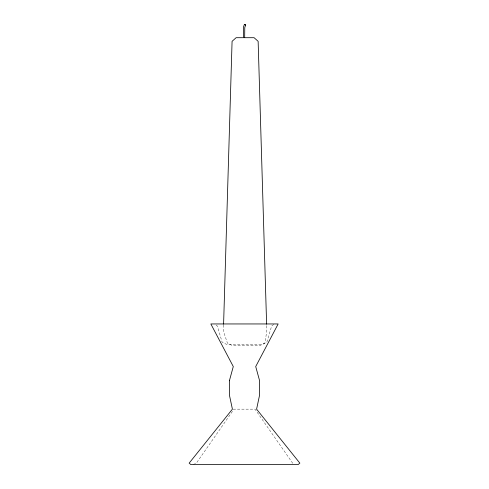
<?xml version="1.0" encoding="UTF-8"?>
<svg xmlns="http://www.w3.org/2000/svg" width="489" height="489" viewBox="0 0 489 489"><rect width="100%" height="100%" fill="white"/><g stroke="black" fill="none" stroke-linecap="round" stroke-linejoin="round"><path stroke-width="0.37" stroke-dasharray="2.44 1.83" d="M223.577 324.953L223.394 331.053L227.422 343.119L232.293 345.534L259.989 345.534L264.861 343.119L266.823 331.053L266.639 324.953M273.785 324.378L271.639 326.09L266.866 342.153L262.617 344.293L226.383 344.293L222.134 342.153L217.361 326.09L215.215 324.378M193.338 464.55L196.376 463.132L233.986 409.159L255.013 409.159L292.624 463.132L294.451 463.982"/><path stroke-width="0.73" d="M223.595 324.189L232.079 41.327L236.114 37.702L242.776 37.702M244.378 24.456L243.418 27.121L243.424 37.702L244.683 37.702L244.763 27.586L245.686 24.939L244.378 24.456L244.8 24.75M245.686 24.939L245.313 24.921M245.105 37.702L254.097 37.702L258.137 41.327L266.615 324.189M229.39 380.76L229.39 394.959L232.409 409.159L189.151 463.132L190.802 464.55L298.198 464.55L299.849 463.132L256.591 409.159L259.61 394.959L259.61 380.76L255.716 366.554L278.155 323.95L210.845 323.95L233.284 366.554L229.39 380.76"/></g></svg>
